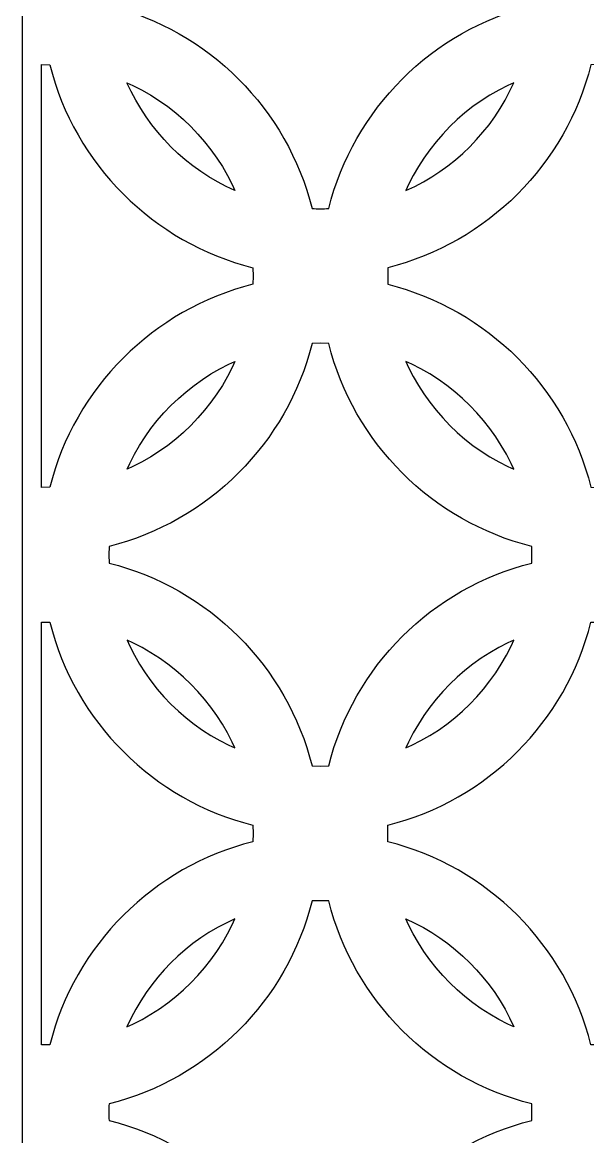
# Model space of a CAD drawing. Header units: centimetres. Extents: x -9.7 to 6.3, y -13.3 to 13.9.
# Drawn here: x -9.74 to -6.11, y -6.14 to 1.02 of the extents above; entities that cross this region are included whole.
import ezdxf

# ---------------------------------------------------------------- set-up
doc = ezdxf.new("R2010")
doc.units = ezdxf.units.CM
doc.header["$MEASUREMENT"] = 0
doc.layers.add('layer 1', color=7, linetype='Continuous')

msp = doc.modelspace()

# ---------------------------------------------------------------- linework, layer by layer
at = {"layer": 'layer 1', "color": 177}
for points, knots in [([(-9.73595, 13.85674), (-9.73595, 13.85674), (-2.33267, 13.85674), (-2.33267, 13.85674), (-2.33267, 13.85674), (-2.33267, 13.85674), (-2.33267, -13.28858), (-2.33267, -13.28858), (-2.33267, -13.28858), (-2.33267, -13.28858), (-9.73595, -13.28858), (-9.73595, -13.28858), (-9.73595, -13.28858), (-9.73595, -13.28858), (-9.73595, 13.85674), (-9.73595, 13.85674)], [0, 0, 0, 0, 0.2, 0.2, 0.2, 0.2, 0.4, 0.4, 0.4, 0.4, 0.6, 0.6, 0.6, 0.6, 1, 1, 1, 1]), ([(-7.87668, -0.17748), (-8.03644, 0.46115), (-8.54095, 0.96562), (-9.17955, 1.12539), (-9.17955, 1.12539), (-9.18024, 1.14307), (-9.1807, 1.1608), (-9.1807, 1.17864), (-9.1807, 1.17864), (-9.1807, 1.19648), (-9.18024, 1.21421), (-9.17955, 1.23189), (-9.17955, 1.23189), (-8.54092, 1.39164), (-8.03645, 1.89615), (-7.87668, 2.53476), (-7.87668, 2.53476), (-7.85901, 2.53545), (-7.84127, 2.53591), (-7.82343, 2.53591), (-7.82343, 2.53591), (-7.80559, 2.53591), (-7.78786, 2.53545), (-7.77018, 2.53476), (-7.77018, 2.53476), (-7.61043, 1.89613), (-7.10591, 1.39165), (-6.46731, 1.23189), (-6.46731, 1.23189), (-6.46662, 1.21421), (-6.46617, 1.19648), (-6.46617, 1.17864), (-6.46617, 1.17864), (-6.46617, 1.1608), (-6.46662, 1.14307), (-6.46731, 1.12539), (-6.46731, 1.12539), (-7.10591, 0.96562), (-7.61043, 0.46115), (-7.77018, -0.17748), (-7.77018, -0.17748), (-7.78786, -0.17817), (-7.80559, -0.17862), (-7.82343, -0.17862), (-7.82343, -0.17862), (-7.84127, -0.17862), (-7.859, -0.17817), (-7.87668, -0.17748)], [0, 0, 0, 0, 0.0769231, 0.0769231, 0.0769231, 0.0769231, 0.1538462, 0.1538462, 0.1538462, 0.1538462, 0.2307692, 0.2307692, 0.2307692, 0.2307692, 0.3076923, 0.3076923, 0.3076923, 0.3076923, 0.3846154, 0.3846154, 0.3846154, 0.3846154, 0.4615385, 0.4615385, 0.4615385, 0.4615385, 0.5384615, 0.5384615, 0.5384615, 0.5384615, 0.6153846, 0.6153846, 0.6153846, 0.6153846, 0.6923077, 0.6923077, 0.6923077, 0.6923077, 0.7692308, 0.7692308, 0.7692308, 0.7692308, 0.8461538, 0.8461538, 0.8461538, 0.8461538, 1, 1, 1, 1]), ([(-9.61256, -1.96761), (-9.61256, -1.96761), (-9.55922, -1.96625), (-9.55922, -1.96625), (-9.55922, -1.96625), (-9.39939, -1.3279), (-8.89511, -0.82366), (-8.25679, -0.66382), (-8.25679, -0.66382), (-8.25679, -0.66382), (-8.25543, -0.61048), (-8.25543, -0.61048), (-8.25543, -0.61048), (-8.25543, -0.61048), (-8.25679, -0.55714), (-8.25679, -0.55714), (-8.25679, -0.55714), (-8.89514, -0.39732), (-9.39939, 0.10697), (-9.55922, 0.74529), (-9.55922, 0.74529), (-9.55922, 0.74529), (-9.61256, 0.74665), (-9.61256, 0.74665), (-9.61256, 0.74665), (-9.61256, 0.74665), (-9.61256, -1.96761), (-9.61256, -1.96761)], [0, 0, 0, 0, 0.125, 0.125, 0.125, 0.125, 0.25, 0.25, 0.25, 0.25, 0.375, 0.375, 0.375, 0.375, 0.5, 0.5, 0.5, 0.5, 0.625, 0.625, 0.625, 0.625, 0.75, 0.75, 0.75, 0.75, 1, 1, 1, 1]), ([(-6.03431, 0.74665), (-6.03431, 0.74665), (-5.98097, 0.74529), (-5.98097, 0.74529), (-5.98097, 0.74529), (-5.82115, 0.10694), (-5.31686, -0.39731), (-4.67854, -0.55714), (-4.67854, -0.55714), (-4.67854, -0.55714), (-4.67718, -0.61048), (-4.67718, -0.61048), (-4.67718, -0.61048), (-4.67718, -0.61048), (-4.67854, -0.66382), (-4.67854, -0.66382), (-4.67854, -0.66382), (-5.31689, -0.82365), (-5.82114, -1.32793), (-5.98097, -1.96625), (-5.98097, -1.96625), (-5.98097, -1.96625), (-6.03431, -1.96761), (-6.03431, -1.96761), (-6.03431, -1.96761), (-6.03431, -1.96761), (-6.08764, -1.96625), (-6.08764, -1.96625), (-6.08764, -1.96625), (-6.24747, -1.3279), (-6.75175, -0.82365), (-7.39008, -0.66382), (-7.39008, -0.66382), (-7.39008, -0.66382), (-7.39144, -0.61048), (-7.39144, -0.61048), (-7.39144, -0.61048), (-7.39144, -0.61048), (-7.39008, -0.55715), (-7.39008, -0.55715), (-7.39008, -0.55715), (-6.75173, -0.39732), (-6.24748, 0.10697), (-6.08764, 0.74529), (-6.08764, 0.74529), (-6.08764, 0.74529), (-6.03431, 0.74665), (-6.03431, 0.74665)], [0, 0, 0, 0, 0.0769231, 0.0769231, 0.0769231, 0.0769231, 0.1538462, 0.1538462, 0.1538462, 0.1538462, 0.2307692, 0.2307692, 0.2307692, 0.2307692, 0.3076923, 0.3076923, 0.3076923, 0.3076923, 0.3846154, 0.3846154, 0.3846154, 0.3846154, 0.4615385, 0.4615385, 0.4615385, 0.4615385, 0.5384615, 0.5384615, 0.5384615, 0.5384615, 0.6153846, 0.6153846, 0.6153846, 0.6153846, 0.6923077, 0.6923077, 0.6923077, 0.6923077, 0.7692308, 0.7692308, 0.7692308, 0.7692308, 0.8461538, 0.8461538, 0.8461538, 0.8461538, 1, 1, 1, 1]), ([(-8.3718, -0.0625), (-8.3718, -0.0625), (-8.38931, -0.02388), (-8.38931, -0.02388), (-8.38931, -0.02388), (-8.38931, -0.02388), (-8.41933, 0.0346), (-8.41933, 0.0346), (-8.41933, 0.0346), (-8.41933, 0.0346), (-8.45209, 0.09146), (-8.45209, 0.09146), (-8.45209, 0.09146), (-8.45209, 0.09146), (-8.4875, 0.1466), (-8.4875, 0.1466), (-8.4875, 0.1466), (-8.4875, 0.1466), (-8.52548, 0.19994), (-8.52548, 0.19994), (-8.52548, 0.19994), (-8.52548, 0.19994), (-8.56594, 0.25138), (-8.56594, 0.25138), (-8.56594, 0.25138), (-8.56594, 0.25138), (-8.60878, 0.30082), (-8.60878, 0.30082), (-8.60878, 0.30082), (-8.60878, 0.30082), (-8.65392, 0.34816), (-8.65392, 0.34816), (-8.65392, 0.34816), (-8.65392, 0.34816), (-8.70126, 0.39329), (-8.70126, 0.39329), (-8.70126, 0.39329), (-8.70126, 0.39329), (-8.75069, 0.43614), (-8.75069, 0.43614), (-8.75069, 0.43614), (-8.75069, 0.43614), (-8.80213, 0.4766), (-8.80213, 0.4766), (-8.80213, 0.4766), (-8.80213, 0.4766), (-8.85547, 0.51458), (-8.85547, 0.51458), (-8.85547, 0.51458), (-8.85547, 0.51458), (-8.91062, 0.54999), (-8.91062, 0.54999), (-8.91062, 0.54999), (-8.91062, 0.54999), (-8.96748, 0.58275), (-8.96748, 0.58275), (-8.96748, 0.58275), (-8.96748, 0.58275), (-9.02596, 0.61277), (-9.02596, 0.61277), (-9.02596, 0.61277), (-9.02596, 0.61277), (-9.06457, 0.63028), (-9.06457, 0.63028), (-9.06457, 0.63028), (-8.9278, 0.32242), (-8.67965, 0.07427), (-8.3718, -0.0625)], [0, 0, 0, 0, 0.0555556, 0.0555556, 0.0555556, 0.0555556, 0.1111111, 0.1111111, 0.1111111, 0.1111111, 0.1666667, 0.1666667, 0.1666667, 0.1666667, 0.2222222, 0.2222222, 0.2222222, 0.2222222, 0.2777778, 0.2777778, 0.2777778, 0.2777778, 0.3333333, 0.3333333, 0.3333333, 0.3333333, 0.3888889, 0.3888889, 0.3888889, 0.3888889, 0.4444444, 0.4444444, 0.4444444, 0.4444444, 0.5, 0.5, 0.5, 0.5, 0.5555556, 0.5555556, 0.5555556, 0.5555556, 0.6111111, 0.6111111, 0.6111111, 0.6111111, 0.6666667, 0.6666667, 0.6666667, 0.6666667, 0.7222222, 0.7222222, 0.7222222, 0.7222222, 0.7777778, 0.7777778, 0.7777778, 0.7777778, 0.8333333, 0.8333333, 0.8333333, 0.8333333, 0.8888889, 0.8888889, 0.8888889, 0.8888889, 1, 1, 1, 1]), ([(-7.27507, -0.0625), (-7.27507, -0.0625), (-7.25756, -0.02388), (-7.25756, -0.02388), (-7.25756, -0.02388), (-7.25756, -0.02388), (-7.22754, 0.0346), (-7.22754, 0.0346), (-7.22754, 0.0346), (-7.22754, 0.0346), (-7.19478, 0.09146), (-7.19478, 0.09146), (-7.19478, 0.09146), (-7.19478, 0.09146), (-7.15937, 0.1466), (-7.15937, 0.1466), (-7.15937, 0.1466), (-7.15937, 0.1466), (-7.12139, 0.19994), (-7.12139, 0.19994), (-7.12139, 0.19994), (-7.12139, 0.19994), (-7.08093, 0.25138), (-7.08093, 0.25138), (-7.08093, 0.25138), (-7.08093, 0.25138), (-7.03808, 0.30082), (-7.03808, 0.30082), (-7.03808, 0.30082), (-7.03808, 0.30082), (-6.99295, 0.34816), (-6.99295, 0.34816), (-6.99295, 0.34816), (-6.99295, 0.34816), (-6.94561, 0.39329), (-6.94561, 0.39329), (-6.94561, 0.39329), (-6.94561, 0.39329), (-6.89617, 0.43614), (-6.89617, 0.43614), (-6.89617, 0.43614), (-6.89617, 0.43614), (-6.84473, 0.4766), (-6.84473, 0.4766), (-6.84473, 0.4766), (-6.84473, 0.4766), (-6.79139, 0.51458), (-6.79139, 0.51458), (-6.79139, 0.51458), (-6.79139, 0.51458), (-6.73625, 0.54999), (-6.73625, 0.54999), (-6.73625, 0.54999), (-6.73625, 0.54999), (-6.67939, 0.58275), (-6.67939, 0.58275), (-6.67939, 0.58275), (-6.67939, 0.58275), (-6.62091, 0.61277), (-6.62091, 0.61277), (-6.62091, 0.61277), (-6.62091, 0.61277), (-6.58229, 0.63028), (-6.58229, 0.63028), (-6.58229, 0.63028), (-6.71906, 0.32242), (-6.96721, 0.07427), (-7.27507, -0.0625)], [0, 0, 0, 0, 0.0555556, 0.0555556, 0.0555556, 0.0555556, 0.1111111, 0.1111111, 0.1111111, 0.1111111, 0.1666667, 0.1666667, 0.1666667, 0.1666667, 0.2222222, 0.2222222, 0.2222222, 0.2222222, 0.2777778, 0.2777778, 0.2777778, 0.2777778, 0.3333333, 0.3333333, 0.3333333, 0.3333333, 0.3888889, 0.3888889, 0.3888889, 0.3888889, 0.4444444, 0.4444444, 0.4444444, 0.4444444, 0.5, 0.5, 0.5, 0.5, 0.5555556, 0.5555556, 0.5555556, 0.5555556, 0.6111111, 0.6111111, 0.6111111, 0.6111111, 0.6666667, 0.6666667, 0.6666667, 0.6666667, 0.7222222, 0.7222222, 0.7222222, 0.7222222, 0.7777778, 0.7777778, 0.7777778, 0.7777778, 0.8333333, 0.8333333, 0.8333333, 0.8333333, 0.8888889, 0.8888889, 0.8888889, 0.8888889, 1, 1, 1, 1]), ([(-9.1792, -2.34627), (-8.54088, -2.18644), (-8.03659, -1.68218), (-7.87677, -1.04383), (-7.87677, -1.04383), (-7.87677, -1.04383), (-7.82343, -1.04247), (-7.82343, -1.04247), (-7.82343, -1.04247), (-7.82343, -1.04247), (-7.7701, -1.04383), (-7.7701, -1.04383), (-7.7701, -1.04383), (-7.61026, -1.68215), (-7.10601, -2.18644), (-6.46766, -2.34627), (-6.46766, -2.34627), (-6.46766, -2.34627), (-6.46631, -2.3996), (-6.46631, -2.3996), (-6.46631, -2.3996), (-6.46631, -2.3996), (-6.46766, -2.45294), (-6.46766, -2.45294), (-6.46766, -2.45294), (-7.10601, -2.61277), (-7.61025, -3.11705), (-7.77009, -3.75537), (-7.77009, -3.75537), (-7.77009, -3.75537), (-7.82343, -3.75673), (-7.82343, -3.75673), (-7.82343, -3.75673), (-7.82343, -3.75673), (-7.87677, -3.75537), (-7.87677, -3.75537), (-7.87677, -3.75537), (-8.03659, -3.11702), (-8.54088, -2.61278), (-9.1792, -2.45294), (-9.1792, -2.45294), (-9.1792, -2.45294), (-9.18056, -2.3996), (-9.18056, -2.3996), (-9.18056, -2.3996), (-9.18056, -2.3996), (-9.1792, -2.34627), (-9.1792, -2.34627)], [0, 0, 0, 0, 0.0769231, 0.0769231, 0.0769231, 0.0769231, 0.1538462, 0.1538462, 0.1538462, 0.1538462, 0.2307692, 0.2307692, 0.2307692, 0.2307692, 0.3076923, 0.3076923, 0.3076923, 0.3076923, 0.3846154, 0.3846154, 0.3846154, 0.3846154, 0.4615385, 0.4615385, 0.4615385, 0.4615385, 0.5384615, 0.5384615, 0.5384615, 0.5384615, 0.6153846, 0.6153846, 0.6153846, 0.6153846, 0.6923077, 0.6923077, 0.6923077, 0.6923077, 0.7692308, 0.7692308, 0.7692308, 0.7692308, 0.8461538, 0.8461538, 0.8461538, 0.8461538, 1, 1, 1, 1]), ([(-9.06387, -1.85092), (-9.06387, -1.85092), (-9.02595, -1.83373), (-9.02595, -1.83373), (-9.02595, -1.83373), (-9.02595, -1.83373), (-8.96748, -1.80371), (-8.96748, -1.80371), (-8.96748, -1.80371), (-8.96748, -1.80371), (-8.91062, -1.77095), (-8.91062, -1.77095), (-8.91062, -1.77095), (-8.91062, -1.77095), (-8.85547, -1.73554), (-8.85547, -1.73554), (-8.85547, -1.73554), (-8.85547, -1.73554), (-8.80213, -1.69756), (-8.80213, -1.69756), (-8.80213, -1.69756), (-8.80213, -1.69756), (-8.7507, -1.65711), (-8.7507, -1.65711), (-8.7507, -1.65711), (-8.7507, -1.65711), (-8.70126, -1.61426), (-8.70126, -1.61426), (-8.70126, -1.61426), (-8.70126, -1.61426), (-8.65392, -1.56912), (-8.65392, -1.56912), (-8.65392, -1.56912), (-8.65392, -1.56912), (-8.60878, -1.52178), (-8.60878, -1.52178), (-8.60878, -1.52178), (-8.60878, -1.52178), (-8.56593, -1.47234), (-8.56593, -1.47234), (-8.56593, -1.47234), (-8.56593, -1.47234), (-8.52548, -1.42091), (-8.52548, -1.42091), (-8.52548, -1.42091), (-8.52548, -1.42091), (-8.4875, -1.36757), (-8.4875, -1.36757), (-8.4875, -1.36757), (-8.4875, -1.36757), (-8.45209, -1.31242), (-8.45209, -1.31242), (-8.45209, -1.31242), (-8.45209, -1.31242), (-8.41933, -1.25556), (-8.41933, -1.25556), (-8.41933, -1.25556), (-8.41933, -1.25556), (-8.38931, -1.19709), (-8.38931, -1.19709), (-8.38931, -1.19709), (-8.38931, -1.19709), (-8.37212, -1.15916), (-8.37212, -1.15916), (-8.37212, -1.15916), (-8.37212, -1.15916), (-8.41004, -1.17635), (-8.41004, -1.17635), (-8.41004, -1.17635), (-8.41004, -1.17635), (-8.46851, -1.20637), (-8.46851, -1.20637), (-8.46851, -1.20637), (-8.46851, -1.20637), (-8.52537, -1.23913), (-8.52537, -1.23913), (-8.52537, -1.23913), (-8.52537, -1.23913), (-8.58052, -1.27454), (-8.58052, -1.27454), (-8.58052, -1.27454), (-8.58052, -1.27454), (-8.63386, -1.31252), (-8.63386, -1.31252), (-8.63386, -1.31252), (-8.63386, -1.31252), (-8.68529, -1.35297), (-8.68529, -1.35297), (-8.68529, -1.35297), (-8.68529, -1.35297), (-8.73473, -1.39582), (-8.73473, -1.39582), (-8.73473, -1.39582), (-8.73473, -1.39582), (-8.78207, -1.44096), (-8.78207, -1.44096), (-8.78207, -1.44096), (-8.78207, -1.44096), (-8.82721, -1.4883), (-8.82721, -1.4883), (-8.82721, -1.4883), (-8.82721, -1.4883), (-8.87006, -1.53774), (-8.87006, -1.53774), (-8.87006, -1.53774), (-8.87006, -1.53774), (-8.91051, -1.58917), (-8.91051, -1.58917), (-8.91051, -1.58917), (-8.91051, -1.58917), (-8.94849, -1.64251), (-8.94849, -1.64251), (-8.94849, -1.64251), (-8.94849, -1.64251), (-8.9839, -1.69766), (-8.9839, -1.69766), (-8.9839, -1.69766), (-8.9839, -1.69766), (-9.01666, -1.75452), (-9.01666, -1.75452), (-9.01666, -1.75452), (-9.01666, -1.75452), (-9.04668, -1.81299), (-9.04668, -1.81299), (-9.04668, -1.81299), (-9.04668, -1.81299), (-9.06387, -1.85092), (-9.06387, -1.85092)], [0, 0, 0, 0, 0.030303, 0.030303, 0.030303, 0.030303, 0.0606061, 0.0606061, 0.0606061, 0.0606061, 0.0909091, 0.0909091, 0.0909091, 0.0909091, 0.1212121, 0.1212121, 0.1212121, 0.1212121, 0.1515152, 0.1515152, 0.1515152, 0.1515152, 0.1818182, 0.1818182, 0.1818182, 0.1818182, 0.2121212, 0.2121212, 0.2121212, 0.2121212, 0.2424242, 0.2424242, 0.2424242, 0.2424242, 0.2727273, 0.2727273, 0.2727273, 0.2727273, 0.3030303, 0.3030303, 0.3030303, 0.3030303, 0.3333333, 0.3333333, 0.3333333, 0.3333333, 0.3636364, 0.3636364, 0.3636364, 0.3636364, 0.3939394, 0.3939394, 0.3939394, 0.3939394, 0.4242424, 0.4242424, 0.4242424, 0.4242424, 0.4545455, 0.4545455, 0.4545455, 0.4545455, 0.4848485, 0.4848485, 0.4848485, 0.4848485, 0.5151515, 0.5151515, 0.5151515, 0.5151515, 0.5454545, 0.5454545, 0.5454545, 0.5454545, 0.5757576, 0.5757576, 0.5757576, 0.5757576, 0.6060606, 0.6060606, 0.6060606, 0.6060606, 0.6363636, 0.6363636, 0.6363636, 0.6363636, 0.6666667, 0.6666667, 0.6666667, 0.6666667, 0.6969697, 0.6969697, 0.6969697, 0.6969697, 0.7272727, 0.7272727, 0.7272727, 0.7272727, 0.7575758, 0.7575758, 0.7575758, 0.7575758, 0.7878788, 0.7878788, 0.7878788, 0.7878788, 0.8181818, 0.8181818, 0.8181818, 0.8181818, 0.8484848, 0.8484848, 0.8484848, 0.8484848, 0.8787879, 0.8787879, 0.8787879, 0.8787879, 0.9090909, 0.9090909, 0.9090909, 0.9090909, 0.9393939, 0.9393939, 0.9393939, 0.9393939, 1, 1, 1, 1]), ([(-6.58299, -1.85092), (-6.58299, -1.85092), (-6.62091, -1.83373), (-6.62091, -1.83373), (-6.62091, -1.83373), (-6.62091, -1.83373), (-6.67939, -1.80371), (-6.67939, -1.80371), (-6.67939, -1.80371), (-6.67939, -1.80371), (-6.73624, -1.77095), (-6.73624, -1.77095), (-6.73624, -1.77095), (-6.73624, -1.77095), (-6.79139, -1.73554), (-6.79139, -1.73554), (-6.79139, -1.73554), (-6.79139, -1.73554), (-6.84473, -1.69756), (-6.84473, -1.69756), (-6.84473, -1.69756), (-6.84473, -1.69756), (-6.89617, -1.65711), (-6.89617, -1.65711), (-6.89617, -1.65711), (-6.89617, -1.65711), (-6.94561, -1.61426), (-6.94561, -1.61426), (-6.94561, -1.61426), (-6.94561, -1.61426), (-6.99295, -1.56912), (-6.99295, -1.56912), (-6.99295, -1.56912), (-6.99295, -1.56912), (-7.03809, -1.52178), (-7.03809, -1.52178), (-7.03809, -1.52178), (-7.03809, -1.52178), (-7.08093, -1.47234), (-7.08093, -1.47234), (-7.08093, -1.47234), (-7.08093, -1.47234), (-7.12139, -1.42091), (-7.12139, -1.42091), (-7.12139, -1.42091), (-7.12139, -1.42091), (-7.15937, -1.36757), (-7.15937, -1.36757), (-7.15937, -1.36757), (-7.15937, -1.36757), (-7.19478, -1.31242), (-7.19478, -1.31242), (-7.19478, -1.31242), (-7.19478, -1.31242), (-7.22754, -1.25556), (-7.22754, -1.25556), (-7.22754, -1.25556), (-7.22754, -1.25556), (-7.25756, -1.19709), (-7.25756, -1.19709), (-7.25756, -1.19709), (-7.25756, -1.19709), (-7.27475, -1.15916), (-7.27475, -1.15916), (-7.27475, -1.15916), (-7.27475, -1.15916), (-7.23682, -1.17635), (-7.23682, -1.17635), (-7.23682, -1.17635), (-7.23682, -1.17635), (-7.17835, -1.20637), (-7.17835, -1.20637), (-7.17835, -1.20637), (-7.17835, -1.20637), (-7.12149, -1.23912), (-7.12149, -1.23912), (-7.12149, -1.23912), (-7.12149, -1.23912), (-7.06635, -1.27454), (-7.06635, -1.27454), (-7.06635, -1.27454), (-7.06635, -1.27454), (-7.013, -1.31252), (-7.013, -1.31252), (-7.013, -1.31252), (-7.013, -1.31252), (-6.96157, -1.35297), (-6.96157, -1.35297), (-6.96157, -1.35297), (-6.96157, -1.35297), (-6.91214, -1.39582), (-6.91214, -1.39582), (-6.91214, -1.39582), (-6.91214, -1.39582), (-6.8648, -1.44096), (-6.8648, -1.44096), (-6.8648, -1.44096), (-6.8648, -1.44096), (-6.81965, -1.4883), (-6.81965, -1.4883), (-6.81965, -1.4883), (-6.81965, -1.4883), (-6.7768, -1.53774), (-6.7768, -1.53774), (-6.7768, -1.53774), (-6.7768, -1.53774), (-6.73635, -1.58917), (-6.73635, -1.58917), (-6.73635, -1.58917), (-6.73635, -1.58917), (-6.69837, -1.64251), (-6.69837, -1.64251), (-6.69837, -1.64251), (-6.69837, -1.64251), (-6.66296, -1.69766), (-6.66296, -1.69766), (-6.66296, -1.69766), (-6.66296, -1.69766), (-6.6302, -1.75451), (-6.6302, -1.75451), (-6.6302, -1.75451), (-6.6302, -1.75451), (-6.60019, -1.81299), (-6.60019, -1.81299), (-6.60019, -1.81299), (-6.60019, -1.81299), (-6.58299, -1.85092), (-6.58299, -1.85092)], [0, 0, 0, 0, 0.030303, 0.030303, 0.030303, 0.030303, 0.0606061, 0.0606061, 0.0606061, 0.0606061, 0.0909091, 0.0909091, 0.0909091, 0.0909091, 0.1212121, 0.1212121, 0.1212121, 0.1212121, 0.1515152, 0.1515152, 0.1515152, 0.1515152, 0.1818182, 0.1818182, 0.1818182, 0.1818182, 0.2121212, 0.2121212, 0.2121212, 0.2121212, 0.2424242, 0.2424242, 0.2424242, 0.2424242, 0.2727273, 0.2727273, 0.2727273, 0.2727273, 0.3030303, 0.3030303, 0.3030303, 0.3030303, 0.3333333, 0.3333333, 0.3333333, 0.3333333, 0.3636364, 0.3636364, 0.3636364, 0.3636364, 0.3939394, 0.3939394, 0.3939394, 0.3939394, 0.4242424, 0.4242424, 0.4242424, 0.4242424, 0.4545455, 0.4545455, 0.4545455, 0.4545455, 0.4848485, 0.4848485, 0.4848485, 0.4848485, 0.5151515, 0.5151515, 0.5151515, 0.5151515, 0.5454545, 0.5454545, 0.5454545, 0.5454545, 0.5757576, 0.5757576, 0.5757576, 0.5757576, 0.6060606, 0.6060606, 0.6060606, 0.6060606, 0.6363636, 0.6363636, 0.6363636, 0.6363636, 0.6666667, 0.6666667, 0.6666667, 0.6666667, 0.6969697, 0.6969697, 0.6969697, 0.6969697, 0.7272727, 0.7272727, 0.7272727, 0.7272727, 0.7575758, 0.7575758, 0.7575758, 0.7575758, 0.7878788, 0.7878788, 0.7878788, 0.7878788, 0.8181818, 0.8181818, 0.8181818, 0.8181818, 0.8484848, 0.8484848, 0.8484848, 0.8484848, 0.8787879, 0.8787879, 0.8787879, 0.8787879, 0.9090909, 0.9090909, 0.9090909, 0.9090909, 0.9393939, 0.9393939, 0.9393939, 0.9393939, 1, 1, 1, 1]), ([(-9.61256, -5.54585), (-9.61256, -5.54585), (-9.55922, -5.5445), (-9.55922, -5.5445), (-9.55922, -5.5445), (-9.39938, -4.90618), (-8.89513, -4.40189), (-8.25679, -4.24207), (-8.25679, -4.24207), (-8.25679, -4.24207), (-8.25543, -4.18873), (-8.25543, -4.18873), (-8.25543, -4.18873), (-8.25543, -4.18873), (-8.25679, -4.13539), (-8.25679, -4.13539), (-8.25679, -4.13539), (-8.89511, -3.97555), (-9.39939, -3.4713), (-9.55922, -2.83296), (-9.55922, -2.83296), (-9.55922, -2.83296), (-9.61256, -2.8316), (-9.61256, -2.8316), (-9.61256, -2.8316), (-9.61256, -2.8316), (-9.61256, -5.54585), (-9.61256, -5.54585)], [0, 0, 0, 0, 0.125, 0.125, 0.125, 0.125, 0.25, 0.25, 0.25, 0.25, 0.375, 0.375, 0.375, 0.375, 0.5, 0.5, 0.5, 0.5, 0.625, 0.625, 0.625, 0.625, 0.75, 0.75, 0.75, 0.75, 1, 1, 1, 1]), ([(-4.67854, -4.13539), (-5.31689, -3.97557), (-5.82114, -3.47128), (-5.98097, -2.83296), (-5.98097, -2.83296), (-5.98097, -2.83296), (-6.03431, -2.8316), (-6.03431, -2.8316), (-6.03431, -2.8316), (-6.03431, -2.8316), (-6.08764, -2.83296), (-6.08764, -2.83296), (-6.08764, -2.83296), (-6.24747, -3.4713), (-6.75175, -3.97556), (-7.39008, -4.13539), (-7.39008, -4.13539), (-7.39008, -4.13539), (-7.39144, -4.18873), (-7.39144, -4.18873), (-7.39144, -4.18873), (-7.39144, -4.18873), (-7.39008, -4.24206), (-7.39008, -4.24206), (-7.39008, -4.24206), (-6.75173, -4.40189), (-6.24748, -4.90617), (-6.08764, -5.5445), (-6.08764, -5.5445), (-6.08764, -5.5445), (-6.03431, -5.54585), (-6.03431, -5.54585), (-6.03431, -5.54585), (-6.03431, -5.54585), (-5.98097, -5.5445), (-5.98097, -5.5445), (-5.98097, -5.5445), (-5.82115, -4.90615), (-5.31686, -4.4019), (-4.67854, -4.24207), (-4.67854, -4.24207), (-4.67854, -4.24207), (-4.67718, -4.18873), (-4.67718, -4.18873), (-4.67718, -4.18873), (-4.67718, -4.18873), (-4.67854, -4.13539), (-4.67854, -4.13539)], [0, 0, 0, 0, 0.0769231, 0.0769231, 0.0769231, 0.0769231, 0.1538462, 0.1538462, 0.1538462, 0.1538462, 0.2307692, 0.2307692, 0.2307692, 0.2307692, 0.3076923, 0.3076923, 0.3076923, 0.3076923, 0.3846154, 0.3846154, 0.3846154, 0.3846154, 0.4615385, 0.4615385, 0.4615385, 0.4615385, 0.5384615, 0.5384615, 0.5384615, 0.5384615, 0.6153846, 0.6153846, 0.6153846, 0.6153846, 0.6923077, 0.6923077, 0.6923077, 0.6923077, 0.7692308, 0.7692308, 0.7692308, 0.7692308, 0.8461538, 0.8461538, 0.8461538, 0.8461538, 1, 1, 1, 1]), ([(-9.06387, -2.94829), (-9.06387, -2.94829), (-9.02595, -2.96548), (-9.02595, -2.96548), (-9.02595, -2.96548), (-9.02595, -2.96548), (-8.96748, -2.9955), (-8.96748, -2.9955), (-8.96748, -2.9955), (-8.96748, -2.9955), (-8.91062, -3.02825), (-8.91062, -3.02825), (-8.91062, -3.02825), (-8.91062, -3.02825), (-8.85547, -3.06366), (-8.85547, -3.06366), (-8.85547, -3.06366), (-8.85547, -3.06366), (-8.80213, -3.10164), (-8.80213, -3.10164), (-8.80213, -3.10164), (-8.80213, -3.10164), (-8.7507, -3.1421), (-8.7507, -3.1421), (-8.7507, -3.1421), (-8.7507, -3.1421), (-8.70126, -3.18494), (-8.70126, -3.18494), (-8.70126, -3.18494), (-8.70126, -3.18494), (-8.65392, -3.23009), (-8.65392, -3.23009), (-8.65392, -3.23009), (-8.65392, -3.23009), (-8.60878, -3.27743), (-8.60878, -3.27743), (-8.60878, -3.27743), (-8.60878, -3.27743), (-8.56593, -3.32686), (-8.56593, -3.32686), (-8.56593, -3.32686), (-8.56593, -3.32686), (-8.52548, -3.3783), (-8.52548, -3.3783), (-8.52548, -3.3783), (-8.52548, -3.3783), (-8.4875, -3.43164), (-8.4875, -3.43164), (-8.4875, -3.43164), (-8.4875, -3.43164), (-8.45209, -3.48679), (-8.45209, -3.48679), (-8.45209, -3.48679), (-8.45209, -3.48679), (-8.41933, -3.54365), (-8.41933, -3.54365), (-8.41933, -3.54365), (-8.41933, -3.54365), (-8.38931, -3.60212), (-8.38931, -3.60212), (-8.38931, -3.60212), (-8.38931, -3.60212), (-8.37212, -3.64004), (-8.37212, -3.64004), (-8.37212, -3.64004), (-8.37212, -3.64004), (-8.41003, -3.62285), (-8.41003, -3.62285), (-8.41003, -3.62285), (-8.41003, -3.62285), (-8.46851, -3.59283), (-8.46851, -3.59283), (-8.46851, -3.59283), (-8.46851, -3.59283), (-8.52537, -3.56007), (-8.52537, -3.56007), (-8.52537, -3.56007), (-8.52537, -3.56007), (-8.58052, -3.52466), (-8.58052, -3.52466), (-8.58052, -3.52466), (-8.58052, -3.52466), (-8.63386, -3.48668), (-8.63386, -3.48668), (-8.63386, -3.48668), (-8.63386, -3.48668), (-8.6853, -3.44622), (-8.6853, -3.44622), (-8.6853, -3.44622), (-8.6853, -3.44622), (-8.73474, -3.40337), (-8.73474, -3.40337), (-8.73474, -3.40337), (-8.73474, -3.40337), (-8.78207, -3.35824), (-8.78207, -3.35824), (-8.78207, -3.35824), (-8.78207, -3.35824), (-8.82721, -3.3109), (-8.82721, -3.3109), (-8.82721, -3.3109), (-8.82721, -3.3109), (-8.87005, -3.26146), (-8.87005, -3.26146), (-8.87005, -3.26146), (-8.87005, -3.26146), (-8.91051, -3.21002), (-8.91051, -3.21002), (-8.91051, -3.21002), (-8.91051, -3.21002), (-8.94849, -3.15668), (-8.94849, -3.15668), (-8.94849, -3.15668), (-8.94849, -3.15668), (-8.9839, -3.10154), (-8.9839, -3.10154), (-8.9839, -3.10154), (-8.9839, -3.10154), (-9.01666, -3.04468), (-9.01666, -3.04468), (-9.01666, -3.04468), (-9.01666, -3.04468), (-9.04668, -2.9862), (-9.04668, -2.9862), (-9.04668, -2.9862), (-9.04668, -2.9862), (-9.06387, -2.94829), (-9.06387, -2.94829)], [0, 0, 0, 0, 0.030303, 0.030303, 0.030303, 0.030303, 0.0606061, 0.0606061, 0.0606061, 0.0606061, 0.0909091, 0.0909091, 0.0909091, 0.0909091, 0.1212121, 0.1212121, 0.1212121, 0.1212121, 0.1515152, 0.1515152, 0.1515152, 0.1515152, 0.1818182, 0.1818182, 0.1818182, 0.1818182, 0.2121212, 0.2121212, 0.2121212, 0.2121212, 0.2424242, 0.2424242, 0.2424242, 0.2424242, 0.2727273, 0.2727273, 0.2727273, 0.2727273, 0.3030303, 0.3030303, 0.3030303, 0.3030303, 0.3333333, 0.3333333, 0.3333333, 0.3333333, 0.3636364, 0.3636364, 0.3636364, 0.3636364, 0.3939394, 0.3939394, 0.3939394, 0.3939394, 0.4242424, 0.4242424, 0.4242424, 0.4242424, 0.4545455, 0.4545455, 0.4545455, 0.4545455, 0.4848485, 0.4848485, 0.4848485, 0.4848485, 0.5151515, 0.5151515, 0.5151515, 0.5151515, 0.5454545, 0.5454545, 0.5454545, 0.5454545, 0.5757576, 0.5757576, 0.5757576, 0.5757576, 0.6060606, 0.6060606, 0.6060606, 0.6060606, 0.6363636, 0.6363636, 0.6363636, 0.6363636, 0.6666667, 0.6666667, 0.6666667, 0.6666667, 0.6969697, 0.6969697, 0.6969697, 0.6969697, 0.7272727, 0.7272727, 0.7272727, 0.7272727, 0.7575758, 0.7575758, 0.7575758, 0.7575758, 0.7878788, 0.7878788, 0.7878788, 0.7878788, 0.8181818, 0.8181818, 0.8181818, 0.8181818, 0.8484848, 0.8484848, 0.8484848, 0.8484848, 0.8787879, 0.8787879, 0.8787879, 0.8787879, 0.9090909, 0.9090909, 0.9090909, 0.9090909, 0.9393939, 0.9393939, 0.9393939, 0.9393939, 1, 1, 1, 1]), ([(-6.58299, -2.94829), (-6.58299, -2.94829), (-6.60018, -2.9862), (-6.60018, -2.9862), (-6.60018, -2.9862), (-6.60018, -2.9862), (-6.6302, -3.04468), (-6.6302, -3.04468), (-6.6302, -3.04468), (-6.6302, -3.04468), (-6.66296, -3.10154), (-6.66296, -3.10154), (-6.66296, -3.10154), (-6.66296, -3.10154), (-6.69837, -3.15668), (-6.69837, -3.15668), (-6.69837, -3.15668), (-6.69837, -3.15668), (-6.73635, -3.21002), (-6.73635, -3.21002), (-6.73635, -3.21002), (-6.73635, -3.21002), (-6.77681, -3.26146), (-6.77681, -3.26146), (-6.77681, -3.26146), (-6.77681, -3.26146), (-6.81965, -3.3109), (-6.81965, -3.3109), (-6.81965, -3.3109), (-6.81965, -3.3109), (-6.8648, -3.35824), (-6.8648, -3.35824), (-6.8648, -3.35824), (-6.8648, -3.35824), (-6.91213, -3.40338), (-6.91213, -3.40338), (-6.91213, -3.40338), (-6.91213, -3.40338), (-6.96157, -3.44622), (-6.96157, -3.44622), (-6.96157, -3.44622), (-6.96157, -3.44622), (-7.013, -3.48668), (-7.013, -3.48668), (-7.013, -3.48668), (-7.013, -3.48668), (-7.06635, -3.52466), (-7.06635, -3.52466), (-7.06635, -3.52466), (-7.06635, -3.52466), (-7.12149, -3.56007), (-7.12149, -3.56007), (-7.12149, -3.56007), (-7.12149, -3.56007), (-7.17835, -3.59283), (-7.17835, -3.59283), (-7.17835, -3.59283), (-7.17835, -3.59283), (-7.23683, -3.62285), (-7.23683, -3.62285), (-7.23683, -3.62285), (-7.23683, -3.62285), (-7.27475, -3.64004), (-7.27475, -3.64004), (-7.27475, -3.64004), (-7.27475, -3.64004), (-7.25756, -3.60212), (-7.25756, -3.60212), (-7.25756, -3.60212), (-7.25756, -3.60212), (-7.22754, -3.54365), (-7.22754, -3.54365), (-7.22754, -3.54365), (-7.22754, -3.54365), (-7.19478, -3.48679), (-7.19478, -3.48679), (-7.19478, -3.48679), (-7.19478, -3.48679), (-7.15937, -3.43164), (-7.15937, -3.43164), (-7.15937, -3.43164), (-7.15937, -3.43164), (-7.12139, -3.3783), (-7.12139, -3.3783), (-7.12139, -3.3783), (-7.12139, -3.3783), (-7.08093, -3.32686), (-7.08093, -3.32686), (-7.08093, -3.32686), (-7.08093, -3.32686), (-7.03809, -3.27743), (-7.03809, -3.27743), (-7.03809, -3.27743), (-7.03809, -3.27743), (-6.99295, -3.23009), (-6.99295, -3.23009), (-6.99295, -3.23009), (-6.99295, -3.23009), (-6.94561, -3.18494), (-6.94561, -3.18494), (-6.94561, -3.18494), (-6.94561, -3.18494), (-6.89617, -3.1421), (-6.89617, -3.1421), (-6.89617, -3.1421), (-6.89617, -3.1421), (-6.84473, -3.10164), (-6.84473, -3.10164), (-6.84473, -3.10164), (-6.84473, -3.10164), (-6.79139, -3.06366), (-6.79139, -3.06366), (-6.79139, -3.06366), (-6.79139, -3.06366), (-6.73624, -3.02825), (-6.73624, -3.02825), (-6.73624, -3.02825), (-6.73624, -3.02825), (-6.67939, -2.9955), (-6.67939, -2.9955), (-6.67939, -2.9955), (-6.67939, -2.9955), (-6.62091, -2.96548), (-6.62091, -2.96548), (-6.62091, -2.96548), (-6.62091, -2.96548), (-6.58299, -2.94829), (-6.58299, -2.94829)], [0, 0, 0, 0, 0.030303, 0.030303, 0.030303, 0.030303, 0.0606061, 0.0606061, 0.0606061, 0.0606061, 0.0909091, 0.0909091, 0.0909091, 0.0909091, 0.1212121, 0.1212121, 0.1212121, 0.1212121, 0.1515152, 0.1515152, 0.1515152, 0.1515152, 0.1818182, 0.1818182, 0.1818182, 0.1818182, 0.2121212, 0.2121212, 0.2121212, 0.2121212, 0.2424242, 0.2424242, 0.2424242, 0.2424242, 0.2727273, 0.2727273, 0.2727273, 0.2727273, 0.3030303, 0.3030303, 0.3030303, 0.3030303, 0.3333333, 0.3333333, 0.3333333, 0.3333333, 0.3636364, 0.3636364, 0.3636364, 0.3636364, 0.3939394, 0.3939394, 0.3939394, 0.3939394, 0.4242424, 0.4242424, 0.4242424, 0.4242424, 0.4545455, 0.4545455, 0.4545455, 0.4545455, 0.4848485, 0.4848485, 0.4848485, 0.4848485, 0.5151515, 0.5151515, 0.5151515, 0.5151515, 0.5454545, 0.5454545, 0.5454545, 0.5454545, 0.5757576, 0.5757576, 0.5757576, 0.5757576, 0.6060606, 0.6060606, 0.6060606, 0.6060606, 0.6363636, 0.6363636, 0.6363636, 0.6363636, 0.6666667, 0.6666667, 0.6666667, 0.6666667, 0.6969697, 0.6969697, 0.6969697, 0.6969697, 0.7272727, 0.7272727, 0.7272727, 0.7272727, 0.7575758, 0.7575758, 0.7575758, 0.7575758, 0.7878788, 0.7878788, 0.7878788, 0.7878788, 0.8181818, 0.8181818, 0.8181818, 0.8181818, 0.8484848, 0.8484848, 0.8484848, 0.8484848, 0.8787879, 0.8787879, 0.8787879, 0.8787879, 0.9090909, 0.9090909, 0.9090909, 0.9090909, 0.9393939, 0.9393939, 0.9393939, 0.9393939, 1, 1, 1, 1]), ([(-7.87668, -7.33397), (-8.03644, -6.69534), (-8.54095, -6.19087), (-9.17955, -6.0311), (-9.17955, -6.0311), (-9.18024, -6.01343), (-9.1807, -5.99569), (-9.1807, -5.97785), (-9.1807, -5.97785), (-9.1807, -5.96001), (-9.18024, -5.94228), (-9.17955, -5.9246), (-9.17955, -5.9246), (-8.54095, -5.76484), (-8.03644, -5.26036), (-7.87668, -4.62173), (-7.87668, -4.62173), (-7.85901, -4.62104), (-7.84127, -4.62058), (-7.82343, -4.62058), (-7.82343, -4.62058), (-7.80559, -4.62058), (-7.78786, -4.62104), (-7.77018, -4.62173), (-7.77018, -4.62173), (-7.61043, -5.26036), (-7.10591, -5.76483), (-6.46731, -5.9246), (-6.46731, -5.9246), (-6.46662, -5.94228), (-6.46617, -5.96001), (-6.46617, -5.97785), (-6.46617, -5.97785), (-6.46617, -5.99569), (-6.46662, -6.01343), (-6.46731, -6.0311), (-6.46731, -6.0311), (-7.10591, -6.19087), (-7.61042, -6.69534), (-7.77018, -7.33397), (-7.77018, -7.33397), (-7.78786, -7.33466), (-7.80559, -7.33511), (-7.82343, -7.33511), (-7.82343, -7.33511), (-7.84127, -7.33511), (-7.85901, -7.33466), (-7.87668, -7.33397)], [0, 0, 0, 0, 0.0769231, 0.0769231, 0.0769231, 0.0769231, 0.1538462, 0.1538462, 0.1538462, 0.1538462, 0.2307692, 0.2307692, 0.2307692, 0.2307692, 0.3076923, 0.3076923, 0.3076923, 0.3076923, 0.3846154, 0.3846154, 0.3846154, 0.3846154, 0.4615385, 0.4615385, 0.4615385, 0.4615385, 0.5384615, 0.5384615, 0.5384615, 0.5384615, 0.6153846, 0.6153846, 0.6153846, 0.6153846, 0.6923077, 0.6923077, 0.6923077, 0.6923077, 0.7692308, 0.7692308, 0.7692308, 0.7692308, 0.8461538, 0.8461538, 0.8461538, 0.8461538, 1, 1, 1, 1]), ([(-8.3718, -4.73671), (-8.3718, -4.73671), (-8.38931, -4.77532), (-8.38931, -4.77532), (-8.38931, -4.77532), (-8.38931, -4.77532), (-8.41933, -4.8338), (-8.41933, -4.8338), (-8.41933, -4.8338), (-8.41933, -4.8338), (-8.45209, -4.89066), (-8.45209, -4.89066), (-8.45209, -4.89066), (-8.45209, -4.89066), (-8.4875, -4.94581), (-8.4875, -4.94581), (-8.4875, -4.94581), (-8.4875, -4.94581), (-8.52548, -4.99915), (-8.52548, -4.99915), (-8.52548, -4.99915), (-8.52548, -4.99915), (-8.56594, -5.05059), (-8.56594, -5.05059), (-8.56594, -5.05059), (-8.56594, -5.05059), (-8.60878, -5.10003), (-8.60878, -5.10003), (-8.60878, -5.10003), (-8.60878, -5.10003), (-8.65392, -5.14736), (-8.65392, -5.14736), (-8.65392, -5.14736), (-8.65392, -5.14736), (-8.70126, -5.1925), (-8.70126, -5.1925), (-8.70126, -5.1925), (-8.70126, -5.1925), (-8.75069, -5.23535), (-8.75069, -5.23535), (-8.75069, -5.23535), (-8.75069, -5.23535), (-8.80213, -5.27581), (-8.80213, -5.27581), (-8.80213, -5.27581), (-8.80213, -5.27581), (-8.85547, -5.31378), (-8.85547, -5.31378), (-8.85547, -5.31378), (-8.85547, -5.31378), (-8.91062, -5.34919), (-8.91062, -5.34919), (-8.91062, -5.34919), (-8.91062, -5.34919), (-8.96748, -5.38195), (-8.96748, -5.38195), (-8.96748, -5.38195), (-8.96748, -5.38195), (-9.02596, -5.41198), (-9.02596, -5.41198), (-9.02596, -5.41198), (-9.02596, -5.41198), (-9.06457, -5.42948), (-9.06457, -5.42948), (-9.06457, -5.42948), (-8.9278, -5.12163), (-8.67965, -4.87349), (-8.3718, -4.73671)], [0, 0, 0, 0, 0.0555556, 0.0555556, 0.0555556, 0.0555556, 0.1111111, 0.1111111, 0.1111111, 0.1111111, 0.1666667, 0.1666667, 0.1666667, 0.1666667, 0.2222222, 0.2222222, 0.2222222, 0.2222222, 0.2777778, 0.2777778, 0.2777778, 0.2777778, 0.3333333, 0.3333333, 0.3333333, 0.3333333, 0.3888889, 0.3888889, 0.3888889, 0.3888889, 0.4444444, 0.4444444, 0.4444444, 0.4444444, 0.5, 0.5, 0.5, 0.5, 0.5555556, 0.5555556, 0.5555556, 0.5555556, 0.6111111, 0.6111111, 0.6111111, 0.6111111, 0.6666667, 0.6666667, 0.6666667, 0.6666667, 0.7222222, 0.7222222, 0.7222222, 0.7222222, 0.7777778, 0.7777778, 0.7777778, 0.7777778, 0.8333333, 0.8333333, 0.8333333, 0.8333333, 0.8888889, 0.8888889, 0.8888889, 0.8888889, 1, 1, 1, 1]), ([(-7.27506, -4.73671), (-7.27506, -4.73671), (-7.25756, -4.77532), (-7.25756, -4.77532), (-7.25756, -4.77532), (-7.25756, -4.77532), (-7.22754, -4.8338), (-7.22754, -4.8338), (-7.22754, -4.8338), (-7.22754, -4.8338), (-7.19478, -4.89066), (-7.19478, -4.89066), (-7.19478, -4.89066), (-7.19478, -4.89066), (-7.15937, -4.94581), (-7.15937, -4.94581), (-7.15937, -4.94581), (-7.15937, -4.94581), (-7.12139, -4.99915), (-7.12139, -4.99915), (-7.12139, -4.99915), (-7.12139, -4.99915), (-7.08093, -5.05059), (-7.08093, -5.05059), (-7.08093, -5.05059), (-7.08093, -5.05059), (-7.03808, -5.10003), (-7.03808, -5.10003), (-7.03808, -5.10003), (-7.03808, -5.10003), (-6.99295, -5.14736), (-6.99295, -5.14736), (-6.99295, -5.14736), (-6.99295, -5.14736), (-6.94561, -5.1925), (-6.94561, -5.1925), (-6.94561, -5.1925), (-6.94561, -5.1925), (-6.89617, -5.23535), (-6.89617, -5.23535), (-6.89617, -5.23535), (-6.89617, -5.23535), (-6.84473, -5.27581), (-6.84473, -5.27581), (-6.84473, -5.27581), (-6.84473, -5.27581), (-6.79139, -5.31378), (-6.79139, -5.31378), (-6.79139, -5.31378), (-6.79139, -5.31378), (-6.73625, -5.34919), (-6.73625, -5.34919), (-6.73625, -5.34919), (-6.73625, -5.34919), (-6.67939, -5.38195), (-6.67939, -5.38195), (-6.67939, -5.38195), (-6.67939, -5.38195), (-6.62091, -5.41198), (-6.62091, -5.41198), (-6.62091, -5.41198), (-6.62091, -5.41198), (-6.58229, -5.42948), (-6.58229, -5.42948), (-6.58229, -5.42948), (-6.71906, -5.12163), (-6.96722, -4.87348), (-7.27506, -4.73671)], [0, 0, 0, 0, 0.0555556, 0.0555556, 0.0555556, 0.0555556, 0.1111111, 0.1111111, 0.1111111, 0.1111111, 0.1666667, 0.1666667, 0.1666667, 0.1666667, 0.2222222, 0.2222222, 0.2222222, 0.2222222, 0.2777778, 0.2777778, 0.2777778, 0.2777778, 0.3333333, 0.3333333, 0.3333333, 0.3333333, 0.3888889, 0.3888889, 0.3888889, 0.3888889, 0.4444444, 0.4444444, 0.4444444, 0.4444444, 0.5, 0.5, 0.5, 0.5, 0.5555556, 0.5555556, 0.5555556, 0.5555556, 0.6111111, 0.6111111, 0.6111111, 0.6111111, 0.6666667, 0.6666667, 0.6666667, 0.6666667, 0.7222222, 0.7222222, 0.7222222, 0.7222222, 0.7777778, 0.7777778, 0.7777778, 0.7777778, 0.8333333, 0.8333333, 0.8333333, 0.8333333, 0.8888889, 0.8888889, 0.8888889, 0.8888889, 1, 1, 1, 1])]:
    msp.add_open_spline(points, degree=3, knots=knots, dxfattribs=at)

doc.saveas('drawing.dxf')
